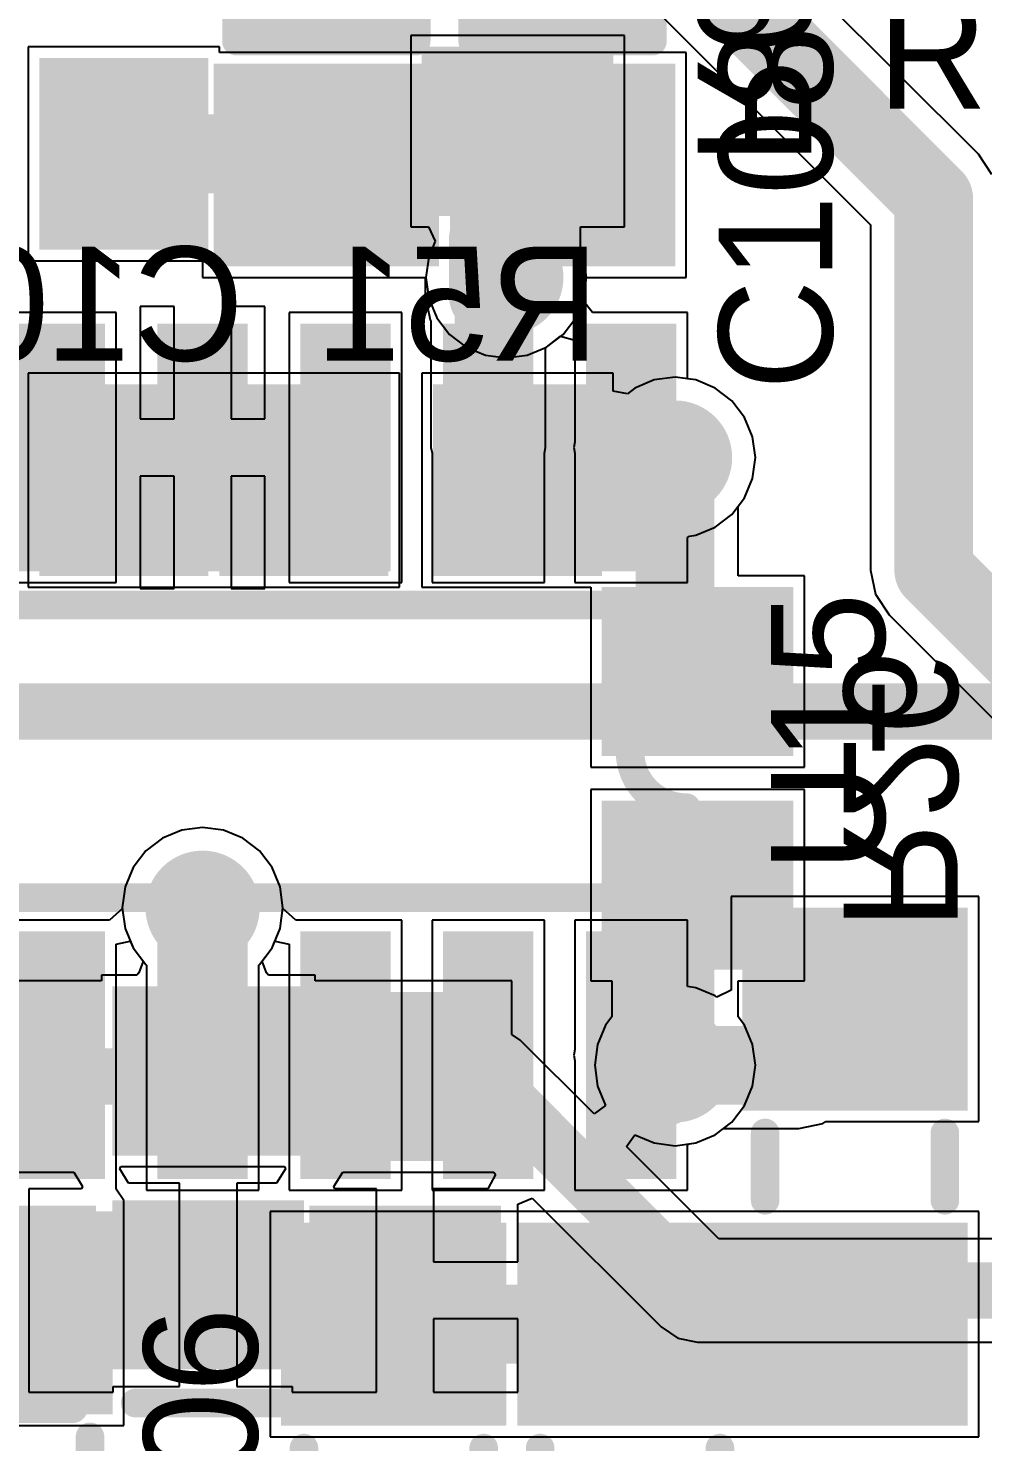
# Model space of a CAD drawing. Header units: millimetres. Extents: x 0 to 7.44, y -3.03 to 0.
# Drawn here: x 0.2539 to 0.588, y -2.4663 to -1.9718 of the extents above; entities that cross this region are included whole.
import ezdxf

# ---------------------------------------------------------------- set-up
doc = ezdxf.new("R2010")
doc.units = ezdxf.units.MM
doc.header["$MEASUREMENT"] = 0
for name, color, linetype in [('BottomLayer', 5, 'Continuous'), ('BottomOverlay', 54, 'Continuous'), ('BottomPaste', 16, 'Continuous'), ('BottomSolder', 6, 'Continuous'), ('MidLayer1', 16, 'Continuous'), ('MidLayer2', 76, 'Continuous'), ('MultiLayer', 9, 'Continuous'), ('TopLayer', 1, 'Continuous'), ('TopOverlay', 2, 'Continuous'), ('TopPaste', 8, 'Continuous'), ('TopSolder', 216, 'Continuous'), ('ViaHoleLayer', 16, 'Continuous')]:
    doc.layers.add(name, color=color, linetype=linetype)

# ---------------------------------------------------------------- blocks, each defined once
blk = doc.blocks.new('OPA2674I_69')
at = {"layer": 'TopLayer'}
for points in [[(-0.14567, 0.13819), (-0.06693, 0.13819), (-0.14567, 0.16181), (-0.06693, 0.16181)], [(0.06693, 0.13819), (0.14567, 0.13819), (0.06693, 0.16181), (0.14567, 0.16181)], [(-0.14567, 0.08819), (-0.06693, 0.08819), (-0.14567, 0.11181), (-0.06693, 0.11181)], [(0.06693, 0.08819), (0.14567, 0.08819), (0.06693, 0.11181), (0.14567, 0.11181)], [(-0.14567, 0.03819), (-0.06693, 0.03819), (-0.14567, 0.06181), (-0.06693, 0.06181)], [(0.06693, 0.03819), (0.14567, 0.03819), (0.06693, 0.06181), (0.14567, 0.06181)], [(-0.14567, -0.01181), (-0.06693, -0.01181), (-0.14567, 0.01181), (-0.06693, 0.01181)], [(0.06693, -0.01181), (0.14567, -0.01181), (0.06693, 0.01181), (0.14567, 0.01181)], [(-0.14567, -0.06181), (-0.06693, -0.06181), (-0.14567, -0.03819), (-0.06693, -0.03819)], [(0.06693, -0.06181), (0.14567, -0.06181), (0.06693, -0.03819), (0.14567, -0.03819)], [(-0.14567, -0.11181), (-0.06693, -0.11181), (-0.14567, -0.08819), (-0.06693, -0.08819)], [(0.06693, -0.11181), (0.14567, -0.11181), (0.06693, -0.08819), (0.14567, -0.08819)], [(-0.14567, -0.16181), (-0.06693, -0.16181), (-0.14567, -0.13819), (-0.06693, -0.13819)], [(0.06693, -0.16181), (0.14567, -0.16181), (0.06693, -0.13819), (0.14567, -0.13819)]]:
    blk.add_solid(points, dxfattribs=at)
at = {"layer": 'TopOverlay', "const_width": 0.01}
for points in [[(-0.01969, 0.1693), (-0.05119, 0.1693)], [(-0.05119, -0.1693), (-0.05119, 0.1693)], [(0.05119, 0.1693), (0.01969, 0.1693)], [(0.05119, -0.1693), (0.05119, 0.1693)], [(0.05119, -0.1693), (-0.05119, -0.1693)]]:
    blk.add_lwpolyline(points, dxfattribs=at)
at = {"layer": 'TopOverlay', "const_width": 0.005}
for points in [[(-0.05369, 0.1693, 1), (-0.04869, 0.1693, 1)], [(-0.05369, 0.1693, 1), (-0.04869, 0.1693, 1)], [(-0.02219, 0.1693, 1), (-0.01719, 0.1693, 1)], [(-0.02219, 0.16928, 1), (-0.01719, 0.16928, 1)], [(0.01719, 0.1693, 1), (0.02219, 0.1693, 1)], [(0.01719, 0.16928, 1), (0.02219, 0.16928, 1)], [(0.04869, 0.1693, 1), (0.05369, 0.1693, 1)], [(0.04869, 0.1693, 1), (0.05369, 0.1693, 1)], [(-0.05369, -0.1693, 1), (-0.04869, -0.1693, 1)], [(-0.05369, -0.1693, 1), (-0.04869, -0.1693, 1)], [(0.04869, -0.1693, 1), (0.05369, -0.1693, 1)], [(0.04869, -0.1693, 1), (0.05369, -0.1693, 1)]]:
    blk.add_lwpolyline(points, format="xyb", close=True, dxfattribs=at)
at = {"layer": 'TopOverlay', "const_width": 0.01}
blk.add_lwpolyline([(0.01969, 0.16928, -1), (-0.01969, 0.16928)], format="xyb", dxfattribs=at)
at = {"layer": 'TopPaste'}
for points in [[(-0.14567, 0.13819), (-0.06693, 0.13819), (-0.14567, 0.16181), (-0.06693, 0.16181)], [(0.06693, 0.13819), (0.14567, 0.13819), (0.06693, 0.16181), (0.14567, 0.16181)], [(-0.14567, 0.08819), (-0.06693, 0.08819), (-0.14567, 0.11181), (-0.06693, 0.11181)], [(0.06693, 0.08819), (0.14567, 0.08819), (0.06693, 0.11181), (0.14567, 0.11181)], [(-0.14567, 0.03819), (-0.06693, 0.03819), (-0.14567, 0.06181), (-0.06693, 0.06181)], [(0.06693, 0.03819), (0.14567, 0.03819), (0.06693, 0.06181), (0.14567, 0.06181)], [(-0.14567, -0.01181), (-0.06693, -0.01181), (-0.14567, 0.01181), (-0.06693, 0.01181)], [(0.06693, -0.01181), (0.14567, -0.01181), (0.06693, 0.01181), (0.14567, 0.01181)], [(-0.14567, -0.06181), (-0.06693, -0.06181), (-0.14567, -0.03819), (-0.06693, -0.03819)], [(0.06693, -0.06181), (0.14567, -0.06181), (0.06693, -0.03819), (0.14567, -0.03819)], [(-0.14567, -0.11181), (-0.06693, -0.11181), (-0.14567, -0.08819), (-0.06693, -0.08819)], [(0.06693, -0.11181), (0.14567, -0.11181), (0.06693, -0.08819), (0.14567, -0.08819)], [(-0.14567, -0.16181), (-0.06693, -0.16181), (-0.14567, -0.13819), (-0.06693, -0.13819)], [(0.06693, -0.16181), (0.14567, -0.16181), (0.06693, -0.13819), (0.14567, -0.13819)]]:
    blk.add_solid(points, dxfattribs=at)
at = {"layer": 'TopSolder'}
for points in [[(-0.14967, 0.13419), (-0.06293, 0.13419), (-0.14967, 0.16581), (-0.06293, 0.16581)], [(0.06293, 0.13419), (0.14967, 0.13419), (0.06293, 0.16581), (0.14967, 0.16581)], [(-0.14967, 0.08419), (-0.06293, 0.08419), (-0.14967, 0.11581), (-0.06293, 0.11581)], [(0.06293, 0.08419), (0.14967, 0.08419), (0.06293, 0.11581), (0.14967, 0.11581)], [(-0.14967, 0.03419), (-0.06293, 0.03419), (-0.14967, 0.06581), (-0.06293, 0.06581)], [(0.06293, 0.03419), (0.14967, 0.03419), (0.06293, 0.06581), (0.14967, 0.06581)], [(-0.14967, -0.01581), (-0.06293, -0.01581), (-0.14967, 0.01581), (-0.06293, 0.01581)], [(0.06293, -0.01581), (0.14967, -0.01581), (0.06293, 0.01581), (0.14967, 0.01581)], [(-0.14967, -0.06581), (-0.06293, -0.06581), (-0.14967, -0.03419), (-0.06293, -0.03419)], [(0.06293, -0.06581), (0.14967, -0.06581), (0.06293, -0.03419), (0.14967, -0.03419)], [(-0.14967, -0.11581), (-0.06293, -0.11581), (-0.14967, -0.08419), (-0.06293, -0.08419)], [(0.06293, -0.11581), (0.14967, -0.11581), (0.06293, -0.08419), (0.14967, -0.08419)], [(-0.14967, -0.16581), (-0.06293, -0.16581), (-0.14967, -0.13419), (-0.06293, -0.13419)], [(0.06293, -0.16581), (0.14967, -0.16581), (0.06293, -0.13419), (0.14967, -0.13419)]]:
    blk.add_solid(points, dxfattribs=at)
blk = doc.blocks.new('RES_0805_B_71')
at = {"layer": 'BottomLayer'}
for points in [[(-0.06299, -0.02953), (-0.01181, -0.02953), (-0.06299, 0.02953), (-0.01181, 0.02953)], [(0.01181, -0.02953), (0.06299, -0.02953), (0.01181, 0.02953), (0.06299, 0.02953)]]:
    blk.add_solid(points, dxfattribs=at)
at = {"layer": 'BottomPaste'}
for points in [[(-0.06299, -0.02953), (-0.01181, -0.02953), (-0.06299, 0.02953), (-0.01181, 0.02953)], [(0.01181, -0.02953), (0.06299, -0.02953), (0.01181, 0.02953), (0.06299, 0.02953)]]:
    blk.add_solid(points, dxfattribs=at)
at = {"layer": 'BottomSolder'}
for points in [[(-0.06699, -0.03353), (-0.00781, -0.03353), (-0.06699, 0.03353), (-0.00781, 0.03353)], [(0.00781, -0.03353), (0.06699, -0.03353), (0.00781, 0.03353), (0.06699, 0.03353)]]:
    blk.add_solid(points, dxfattribs=at)
blk = doc.blocks.new('CAP_0805_B_72')
at = {"layer": 'BottomLayer'}
for points in [[(-0.05511, -0.02953), (-0.00393, -0.02953), (-0.05511, 0.02953), (-0.00393, 0.02953)], [(0.0197, -0.02953), (0.07088, -0.02953), (0.0197, 0.02953), (0.07088, 0.02953)]]:
    blk.add_solid(points, dxfattribs=at)
at = {"layer": 'BottomOverlay', "const_width": 0.01}
blk.add_lwpolyline([(-0.07088, 0.02557), (-0.07088, -0.02557)], dxfattribs=at)
at = {"layer": 'BottomOverlay', "const_width": 0.005}
for points in [[(-0.07338, 0.02557, 1), (-0.06838, 0.02557, 1)], [(-0.07338, -0.02557, 1), (-0.06838, -0.02557, 1)]]:
    blk.add_lwpolyline(points, format="xyb", close=True, dxfattribs=at)
at = {"layer": 'BottomPaste'}
for points in [[(-0.05511, -0.02953), (-0.00393, -0.02953), (-0.05511, 0.02953), (-0.00393, 0.02953)], [(0.0197, -0.02953), (0.07088, -0.02953), (0.0197, 0.02953), (0.07088, 0.02953)]]:
    blk.add_solid(points, dxfattribs=at)
at = {"layer": 'BottomSolder'}
for points in [[(-0.05911, -0.03353), (0.00007, -0.03353), (-0.05911, 0.03353), (0.00007, 0.03353)], [(0.0157, -0.03353), (0.07488, -0.03353), (0.0157, 0.03353), (0.07488, 0.03353)]]:
    blk.add_solid(points, dxfattribs=at)
blk = doc.blocks.new('CAP_1206_140')
at = {"layer": 'TopLayer'}
for points in [[(-0.08661, -0.03543), (-0.02362, -0.03543), (-0.08661, 0.03543), (-0.02362, 0.03543)], [(0.02362, -0.03543), (0.08661, -0.03543), (0.02362, 0.03543), (0.08661, 0.03543)]]:
    blk.add_solid(points, dxfattribs=at)
at = {"layer": 'TopOverlay', "const_width": 0.01}
for points in [[(-0.01178, 0.03146), (0.01178, 0.03146)], [(-0.01178, 0.03146), (-0.01178, -0.03146)], [(-0.00433, 0.03146), (-0.00433, -0.03146)], [(-0.01178, -0.03146), (0.01178, -0.03146)]]:
    blk.add_lwpolyline(points, dxfattribs=at)
at = {"layer": 'TopOverlay', "const_width": 0.005}
for points in [[(-0.01428, 0.03146, 1), (-0.00928, 0.03146, 1)], [(-0.01428, 0.03146, 1), (-0.00928, 0.03146, 1)], [(-0.00683, 0.03146, 1), (-0.00183, 0.03146, 1)], [(0.00928, 0.03146, 1), (0.01428, 0.03146, 1)], [(-0.01428, -0.03146, 1), (-0.00928, -0.03146, 1)], [(-0.01428, -0.03146, 1), (-0.00928, -0.03146, 1)], [(-0.00683, -0.03146, 1), (-0.00183, -0.03146, 1)], [(0.00928, -0.03146, 1), (0.01428, -0.03146, 1)]]:
    blk.add_lwpolyline(points, format="xyb", close=True, dxfattribs=at)
at = {"layer": 'TopPaste'}
for points in [[(-0.08661, -0.03543), (-0.02362, -0.03543), (-0.08661, 0.03543), (-0.02362, 0.03543)], [(0.02362, -0.03543), (0.08661, -0.03543), (0.02362, 0.03543), (0.08661, 0.03543)]]:
    blk.add_solid(points, dxfattribs=at)
at = {"layer": 'TopSolder'}
for points in [[(-0.09061, -0.03943), (-0.01962, -0.03943), (-0.09061, 0.03943), (-0.01962, 0.03943)], [(0.01962, -0.03943), (0.09061, -0.03943), (0.01962, 0.03943), (0.09061, 0.03943)]]:
    blk.add_solid(points, dxfattribs=at)
blk = doc.blocks.new('CAP_1206_143')
at = {"layer": 'TopLayer'}
for points in [[(-0.08661, -0.03543), (-0.02362, -0.03543), (-0.08661, 0.03543), (-0.02362, 0.03543)], [(0.02362, -0.03543), (0.08661, -0.03543), (0.02362, 0.03543), (0.08661, 0.03543)]]:
    blk.add_solid(points, dxfattribs=at)
at = {"layer": 'TopOverlay', "const_width": 0.01}
for points in [[(-0.01178, 0.03146), (0.01178, 0.03146)], [(-0.01178, 0.03146), (-0.01178, -0.03146)], [(-0.00433, 0.03146), (-0.00433, -0.03146)], [(-0.01178, -0.03146), (0.01178, -0.03146)]]:
    blk.add_lwpolyline(points, dxfattribs=at)
at = {"layer": 'TopOverlay', "const_width": 0.005}
for points in [[(-0.01428, 0.03146, 1), (-0.00928, 0.03146, 1)], [(-0.01428, 0.03146, 1), (-0.00928, 0.03146, 1)], [(-0.00683, 0.03146, 1), (-0.00183, 0.03146, 1)], [(0.00928, 0.03146, 1), (0.01428, 0.03146, 1)], [(-0.01428, -0.03146, 1), (-0.00928, -0.03146, 1)], [(-0.01428, -0.03146, 1), (-0.00928, -0.03146, 1)], [(-0.00683, -0.03146, 1), (-0.00183, -0.03146, 1)], [(0.00928, -0.03146, 1), (0.01428, -0.03146, 1)]]:
    blk.add_lwpolyline(points, format="xyb", close=True, dxfattribs=at)
at = {"layer": 'TopPaste'}
for points in [[(-0.08661, -0.03543), (-0.02362, -0.03543), (-0.08661, 0.03543), (-0.02362, 0.03543)], [(0.02362, -0.03543), (0.08661, -0.03543), (0.02362, 0.03543), (0.08661, 0.03543)]]:
    blk.add_solid(points, dxfattribs=at)
at = {"layer": 'TopSolder'}
for points in [[(-0.09061, -0.03943), (-0.01962, -0.03943), (-0.09061, 0.03943), (-0.01962, 0.03943)], [(0.01962, -0.03943), (0.09061, -0.03943), (0.01962, 0.03943), (0.09061, 0.03943)]]:
    blk.add_solid(points, dxfattribs=at)
blk = doc.blocks.new('CAP_1206_144')
at = {"layer": 'TopLayer'}
for points in [[(-0.08661, -0.03543), (-0.02362, -0.03543), (-0.08661, 0.03543), (-0.02362, 0.03543)], [(0.02362, -0.03543), (0.08661, -0.03543), (0.02362, 0.03543), (0.08661, 0.03543)]]:
    blk.add_solid(points, dxfattribs=at)
at = {"layer": 'TopOverlay', "const_width": 0.01}
for points in [[(-0.01178, 0.03146), (0.01178, 0.03146)], [(-0.01178, 0.03146), (-0.01178, -0.03146)], [(-0.00433, 0.03146), (-0.00433, -0.03146)], [(-0.01178, -0.03146), (0.01178, -0.03146)]]:
    blk.add_lwpolyline(points, dxfattribs=at)
at = {"layer": 'TopOverlay', "const_width": 0.005}
for points in [[(-0.01428, 0.03146, 1), (-0.00928, 0.03146, 1)], [(-0.01428, 0.03146, 1), (-0.00928, 0.03146, 1)], [(-0.00683, 0.03146, 1), (-0.00183, 0.03146, 1)], [(0.00928, 0.03146, 1), (0.01428, 0.03146, 1)], [(-0.01428, -0.03146, 1), (-0.00928, -0.03146, 1)], [(-0.01428, -0.03146, 1), (-0.00928, -0.03146, 1)], [(-0.00683, -0.03146, 1), (-0.00183, -0.03146, 1)], [(0.00928, -0.03146, 1), (0.01428, -0.03146, 1)]]:
    blk.add_lwpolyline(points, format="xyb", close=True, dxfattribs=at)
at = {"layer": 'TopPaste'}
for points in [[(-0.08661, -0.03543), (-0.02362, -0.03543), (-0.08661, 0.03543), (-0.02362, 0.03543)], [(0.02362, -0.03543), (0.08661, -0.03543), (0.02362, 0.03543), (0.08661, 0.03543)]]:
    blk.add_solid(points, dxfattribs=at)
at = {"layer": 'TopSolder'}
for points in [[(-0.09061, -0.03943), (-0.01962, -0.03943), (-0.09061, 0.03943), (-0.01962, 0.03943)], [(0.01962, -0.03943), (0.09061, -0.03943), (0.01962, 0.03943), (0.09061, 0.03943)]]:
    blk.add_solid(points, dxfattribs=at)
blk = doc.blocks.new('RES_0805_172')
at = {"layer": 'TopLayer'}
for points in [[(-0.06299, -0.02953), (-0.01181, -0.02953), (-0.06299, 0.02953), (-0.01181, 0.02953)], [(0.01181, -0.02953), (0.06299, -0.02953), (0.01181, 0.02953), (0.06299, 0.02953)]]:
    blk.add_solid(points, dxfattribs=at)
at = {"layer": 'TopPaste'}
for points in [[(-0.06299, -0.02953), (-0.01181, -0.02953), (-0.06299, 0.02953), (-0.01181, 0.02953)], [(0.01181, -0.02953), (0.06299, -0.02953), (0.01181, 0.02953), (0.06299, 0.02953)]]:
    blk.add_solid(points, dxfattribs=at)
at = {"layer": 'TopSolder'}
for points in [[(-0.06699, -0.03353), (-0.00781, -0.03353), (-0.06699, 0.03353), (-0.00781, 0.03353)], [(0.00781, -0.03353), (0.06699, -0.03353), (0.00781, 0.03353), (0.06699, 0.03353)]]:
    blk.add_solid(points, dxfattribs=at)
blk = doc.blocks.new('CAP_0805_B_173')
at = {"layer": 'BottomLayer'}
for points in [[(-0.05511, -0.02953), (-0.00393, -0.02953), (-0.05511, 0.02953), (-0.00393, 0.02953)], [(0.0197, -0.02953), (0.07088, -0.02953), (0.0197, 0.02953), (0.07088, 0.02953)]]:
    blk.add_solid(points, dxfattribs=at)
at = {"layer": 'BottomOverlay', "const_width": 0.01}
blk.add_lwpolyline([(-0.07088, -0.02557), (-0.07088, 0.02557)], dxfattribs=at)
at = {"layer": 'BottomOverlay', "const_width": 0.005}
for points in [[(-0.07338, 0.02557, 1), (-0.06838, 0.02557, 1)], [(-0.07338, -0.02557, 1), (-0.06838, -0.02557, 1)]]:
    blk.add_lwpolyline(points, format="xyb", close=True, dxfattribs=at)
at = {"layer": 'BottomPaste'}
for points in [[(-0.05511, -0.02953), (-0.00393, -0.02953), (-0.05511, 0.02953), (-0.00393, 0.02953)], [(0.0197, -0.02953), (0.07088, -0.02953), (0.0197, 0.02953), (0.07088, 0.02953)]]:
    blk.add_solid(points, dxfattribs=at)
at = {"layer": 'BottomSolder'}
for points in [[(-0.05911, -0.03353), (0.00007, -0.03353), (-0.05911, 0.03353), (0.00007, 0.03353)], [(0.0157, -0.03353), (0.07488, -0.03353), (0.0157, 0.03353), (0.07488, 0.03353)]]:
    blk.add_solid(points, dxfattribs=at)
blk = doc.blocks.new('RES_1206_174')
at = {"layer": 'TopLayer'}
for points in [[(-0.08661, -0.03543), (-0.02362, -0.03543), (-0.08661, 0.03543), (-0.02362, 0.03543)], [(0.02362, -0.03543), (0.08661, -0.03543), (0.02362, 0.03543), (0.08661, 0.03543)]]:
    blk.add_solid(points, dxfattribs=at)
at = {"layer": 'TopOverlay', "const_width": 0.01}
for points in [[(-0.01178, 0.03146), (0.01178, 0.03146)], [(-0.01178, -0.03146), (0.01178, -0.03146)]]:
    blk.add_lwpolyline(points, dxfattribs=at)
at = {"layer": 'TopOverlay', "const_width": 0.005}
for points in [[(-0.01428, 0.03146, 1), (-0.00928, 0.03146, 1)], [(0.00928, 0.03146, 1), (0.01428, 0.03146, 1)], [(-0.01428, -0.03146, 1), (-0.00928, -0.03146, 1)], [(0.00928, -0.03146, 1), (0.01428, -0.03146, 1)]]:
    blk.add_lwpolyline(points, format="xyb", close=True, dxfattribs=at)
at = {"layer": 'TopPaste'}
for points in [[(-0.08661, -0.03543), (-0.02362, -0.03543), (-0.08661, 0.03543), (-0.02362, 0.03543)], [(0.02362, -0.03543), (0.08661, -0.03543), (0.02362, 0.03543), (0.08661, 0.03543)]]:
    blk.add_solid(points, dxfattribs=at)
at = {"layer": 'TopSolder'}
for points in [[(-0.09061, -0.03943), (-0.01962, -0.03943), (-0.09061, 0.03943), (-0.01962, 0.03943)], [(0.01962, -0.03943), (0.09061, -0.03943), (0.01962, 0.03943), (0.09061, 0.03943)]]:
    blk.add_solid(points, dxfattribs=at)
blk = doc.blocks.new('CAP_0805_B_184')
at = {"layer": 'BottomLayer'}
for points in [[(-0.05511, -0.02953), (-0.00393, -0.02953), (-0.05511, 0.02953), (-0.00393, 0.02953)], [(0.0197, -0.02953), (0.07088, -0.02953), (0.0197, 0.02953), (0.07088, 0.02953)]]:
    blk.add_solid(points, dxfattribs=at)
at = {"layer": 'BottomOverlay', "const_width": 0.01}
blk.add_lwpolyline([(-0.07088, 0.02557), (-0.07088, -0.02557)], dxfattribs=at)
at = {"layer": 'BottomOverlay', "const_width": 0.005}
for points in [[(-0.07338, 0.02557, 1), (-0.06838, 0.02557, 1)], [(-0.07338, -0.02557, 1), (-0.06838, -0.02557, 1)]]:
    blk.add_lwpolyline(points, format="xyb", close=True, dxfattribs=at)
at = {"layer": 'BottomPaste'}
for points in [[(-0.05511, -0.02953), (-0.00393, -0.02953), (-0.05511, 0.02953), (-0.00393, 0.02953)], [(0.0197, -0.02953), (0.07088, -0.02953), (0.0197, 0.02953), (0.07088, 0.02953)]]:
    blk.add_solid(points, dxfattribs=at)
at = {"layer": 'BottomSolder'}
for points in [[(-0.05911, -0.03353), (0.00007, -0.03353), (-0.05911, 0.03353), (0.00007, 0.03353)], [(0.0157, -0.03353), (0.07488, -0.03353), (0.0157, 0.03353), (0.07488, 0.03353)]]:
    blk.add_solid(points, dxfattribs=at)
blk = doc.blocks.new('CAP_0805_B_185')
at = {"layer": 'BottomLayer'}
for points in [[(-0.05511, -0.02953), (-0.00393, -0.02953), (-0.05511, 0.02953), (-0.00393, 0.02953)], [(0.0197, -0.02953), (0.07088, -0.02953), (0.0197, 0.02953), (0.07088, 0.02953)]]:
    blk.add_solid(points, dxfattribs=at)
at = {"layer": 'BottomOverlay', "const_width": 0.01}
blk.add_lwpolyline([(-0.07088, 0.02557), (-0.07088, -0.02557)], dxfattribs=at)
at = {"layer": 'BottomOverlay', "const_width": 0.005}
for points in [[(-0.07338, 0.02557, 1), (-0.06838, 0.02557, 1)], [(-0.07338, -0.02557, 1), (-0.06838, -0.02557, 1)]]:
    blk.add_lwpolyline(points, format="xyb", close=True, dxfattribs=at)
at = {"layer": 'BottomPaste'}
for points in [[(-0.05511, -0.02953), (-0.00393, -0.02953), (-0.05511, 0.02953), (-0.00393, 0.02953)], [(0.0197, -0.02953), (0.07088, -0.02953), (0.0197, 0.02953), (0.07088, 0.02953)]]:
    blk.add_solid(points, dxfattribs=at)
at = {"layer": 'BottomSolder'}
for points in [[(-0.05911, -0.03353), (0.00007, -0.03353), (-0.05911, 0.03353), (0.00007, 0.03353)], [(0.0157, -0.03353), (0.07488, -0.03353), (0.0157, 0.03353), (0.07488, 0.03353)]]:
    blk.add_solid(points, dxfattribs=at)
blk = doc.blocks.new('RES_0805_B_227')
at = {"layer": 'BottomLayer'}
for points in [[(-0.06299, -0.02953), (-0.01181, -0.02953), (-0.06299, 0.02953), (-0.01181, 0.02953)], [(0.01181, -0.02953), (0.06299, -0.02953), (0.01181, 0.02953), (0.06299, 0.02953)]]:
    blk.add_solid(points, dxfattribs=at)
at = {"layer": 'BottomPaste'}
for points in [[(-0.06299, -0.02953), (-0.01181, -0.02953), (-0.06299, 0.02953), (-0.01181, 0.02953)], [(0.01181, -0.02953), (0.06299, -0.02953), (0.01181, 0.02953), (0.06299, 0.02953)]]:
    blk.add_solid(points, dxfattribs=at)
at = {"layer": 'BottomSolder'}
for points in [[(-0.06699, -0.03353), (-0.00781, -0.03353), (-0.06699, 0.03353), (-0.00781, 0.03353)], [(0.00781, -0.03353), (0.06699, -0.03353), (0.00781, 0.03353), (0.06699, 0.03353)]]:
    blk.add_solid(points, dxfattribs=at)
blk = doc.blocks.new('CAP_1206_228')
at = {"layer": 'TopLayer'}
for points in [[(-0.08661, -0.03543), (-0.02362, -0.03543), (-0.08661, 0.03543), (-0.02362, 0.03543)], [(0.02362, -0.03543), (0.08661, -0.03543), (0.02362, 0.03543), (0.08661, 0.03543)]]:
    blk.add_solid(points, dxfattribs=at)
at = {"layer": 'TopOverlay', "const_width": 0.01}
for points in [[(-0.01178, 0.03146), (0.01178, 0.03146)], [(-0.01178, 0.03146), (-0.01178, -0.03146)], [(-0.00433, 0.03146), (-0.00433, -0.03146)], [(-0.01178, -0.03146), (0.01178, -0.03146)]]:
    blk.add_lwpolyline(points, dxfattribs=at)
at = {"layer": 'TopOverlay', "const_width": 0.005}
for points in [[(-0.01428, 0.03146, 1), (-0.00928, 0.03146, 1)], [(-0.01428, 0.03146, 1), (-0.00928, 0.03146, 1)], [(-0.00683, 0.03146, 1), (-0.00183, 0.03146, 1)], [(0.00928, 0.03146, 1), (0.01428, 0.03146, 1)], [(-0.01428, -0.03146, 1), (-0.00928, -0.03146, 1)], [(-0.01428, -0.03146, 1), (-0.00928, -0.03146, 1)], [(-0.00683, -0.03146, 1), (-0.00183, -0.03146, 1)], [(0.00928, -0.03146, 1), (0.01428, -0.03146, 1)]]:
    blk.add_lwpolyline(points, format="xyb", close=True, dxfattribs=at)
at = {"layer": 'TopPaste'}
for points in [[(-0.08661, -0.03543), (-0.02362, -0.03543), (-0.08661, 0.03543), (-0.02362, 0.03543)], [(0.02362, -0.03543), (0.08661, -0.03543), (0.02362, 0.03543), (0.08661, 0.03543)]]:
    blk.add_solid(points, dxfattribs=at)
at = {"layer": 'TopSolder'}
for points in [[(-0.09061, -0.03943), (-0.01962, -0.03943), (-0.09061, 0.03943), (-0.01962, 0.03943)], [(0.01962, -0.03943), (0.09061, -0.03943), (0.01962, 0.03943), (0.09061, 0.03943)]]:
    blk.add_solid(points, dxfattribs=at)
blk = doc.blocks.new('CAP_1206_229')
at = {"layer": 'TopLayer'}
for points in [[(-0.08661, -0.03543), (-0.02362, -0.03543), (-0.08661, 0.03543), (-0.02362, 0.03543)], [(0.02362, -0.03543), (0.08661, -0.03543), (0.02362, 0.03543), (0.08661, 0.03543)]]:
    blk.add_solid(points, dxfattribs=at)
at = {"layer": 'TopOverlay', "const_width": 0.01}
for points in [[(-0.01178, 0.03146), (0.01178, 0.03146)], [(-0.01178, 0.03146), (-0.01178, -0.03146)], [(-0.00433, 0.03146), (-0.00433, -0.03146)], [(-0.01178, -0.03146), (0.01178, -0.03146)]]:
    blk.add_lwpolyline(points, dxfattribs=at)
at = {"layer": 'TopOverlay', "const_width": 0.005}
for points in [[(-0.01428, 0.03146, 1), (-0.00928, 0.03146, 1)], [(-0.01428, 0.03146, 1), (-0.00928, 0.03146, 1)], [(-0.00683, 0.03146, 1), (-0.00183, 0.03146, 1)], [(0.00928, 0.03146, 1), (0.01428, 0.03146, 1)], [(-0.01428, -0.03146, 1), (-0.00928, -0.03146, 1)], [(-0.01428, -0.03146, 1), (-0.00928, -0.03146, 1)], [(-0.00683, -0.03146, 1), (-0.00183, -0.03146, 1)], [(0.00928, -0.03146, 1), (0.01428, -0.03146, 1)]]:
    blk.add_lwpolyline(points, format="xyb", close=True, dxfattribs=at)
at = {"layer": 'TopPaste'}
for points in [[(-0.08661, -0.03543), (-0.02362, -0.03543), (-0.08661, 0.03543), (-0.02362, 0.03543)], [(0.02362, -0.03543), (0.08661, -0.03543), (0.02362, 0.03543), (0.08661, 0.03543)]]:
    blk.add_solid(points, dxfattribs=at)
at = {"layer": 'TopSolder'}
for points in [[(-0.09061, -0.03943), (-0.01962, -0.03943), (-0.09061, 0.03943), (-0.01962, 0.03943)], [(0.01962, -0.03943), (0.09061, -0.03943), (0.01962, 0.03943), (0.09061, 0.03943)]]:
    blk.add_solid(points, dxfattribs=at)
blk = doc.blocks.new('RES_0805_B_246')
at = {"layer": 'BottomLayer'}
for points in [[(-0.06299, -0.02953), (-0.01181, -0.02953), (-0.06299, 0.02953), (-0.01181, 0.02953)], [(0.01181, -0.02953), (0.06299, -0.02953), (0.01181, 0.02953), (0.06299, 0.02953)]]:
    blk.add_solid(points, dxfattribs=at)
at = {"layer": 'BottomPaste'}
for points in [[(-0.06299, -0.02953), (-0.01181, -0.02953), (-0.06299, 0.02953), (-0.01181, 0.02953)], [(0.01181, -0.02953), (0.06299, -0.02953), (0.01181, 0.02953), (0.06299, 0.02953)]]:
    blk.add_solid(points, dxfattribs=at)
at = {"layer": 'BottomSolder'}
for points in [[(-0.06699, -0.03353), (-0.00781, -0.03353), (-0.06699, 0.03353), (-0.00781, 0.03353)], [(0.00781, -0.03353), (0.06699, -0.03353), (0.00781, 0.03353), (0.06699, 0.03353)]]:
    blk.add_solid(points, dxfattribs=at)

msp = doc.modelspace()

# ---------------------------------------------------------------- linework, layer by layer
at = {"layer": 'BottomLayer'}
for p, q in [((0.58648, -2.01588), (0.48805, -1.91746)), ((0.4676, -1.95945), (0.54879, -2.04064)), ((0.4626, -1.97441), (0.3878, -1.97441)), ((0.3878, -1.97441), (0.3878, -2.04134)), ((0.4626, -2.04134), (0.4626, -1.97441)), ((0.59126, -2.02305), (0.58648, -2.01588)), ((0.3878, -2.04134), (0.39404, -2.04134)), ((0.39404, -2.04134), (0.39636, -2.04634)), ((0.44727, -2.04902), (0.44727, -2.04134)), ((0.44727, -2.04134), (0.4626, -2.04134)), ((0.54879, -2.04064), (0.54879, -2.16142)), ((0.39636, -2.04634), (0.3941, -2.05178)), ((0.3941, -2.05178), (0.39315, -2.05906)), ((0.44842, -2.05178), (0.44727, -2.04902)), ((0.44937, -2.05906), (0.44842, -2.05178)), ((0.39315, -2.05906), (0.3941, -2.06633)), ((0.44842, -2.06633), (0.44937, -2.05906)), ((0.3941, -2.06633), (0.39691, -2.07311)), ((0.44561, -2.07311), (0.44842, -2.06633)), ((0.39691, -2.07311), (0.40138, -2.07894)), ((0.44114, -2.07894), (0.44561, -2.07311)), ((0.40138, -2.07894), (0.4072, -2.0834)), ((0.43532, -2.0834), (0.44114, -2.07894)), ((0.4072, -2.0834), (0.41398, -2.08621)), ((0.41398, -2.08621), (0.42126, -2.08717)), ((0.42126, -2.08717), (0.42854, -2.08621)), ((0.42854, -2.08621), (0.43532, -2.0834)), ((0.38386, -2.09252), (0.25394, -2.09252)), ((0.25394, -2.09252), (0.25394, -2.16732)), ((0.38386, -2.16732), (0.38386, -2.09252)), ((0.45866, -2.09252), (0.39173, -2.09252)), ((0.39173, -2.09252), (0.39173, -2.16732)), ((0.45866, -2.09876), (0.45866, -2.09252)), ((0.47304, -2.09489), (0.46626, -2.0977)), ((0.48031, -2.09393), (0.47304, -2.09489)), ((0.48759, -2.09489), (0.48031, -2.09393)), ((0.49437, -2.0977), (0.48759, -2.09489)), ((0.46366, -2.09969), (0.45866, -2.09876)), ((0.46626, -2.0977), (0.46366, -2.09969)), ((0.50019, -2.10217), (0.49437, -2.0977)), ((0.50466, -2.10799), (0.50019, -2.10217)), ((0.50747, -2.11477), (0.50466, -2.10799)), ((0.50843, -2.12205), (0.50747, -2.11477)), ((0.50747, -2.12932), (0.50843, -2.12205)), ((0.50466, -2.1361), (0.50747, -2.12932)), ((0.50239, -2.13906), (0.50466, -2.1361)), ((0.50239, -2.16339), (0.50239, -2.13906)), ((0.52559, -2.16339), (0.50239, -2.16339)), ((0.52559, -2.23031), (0.52559, -2.16339)), ((0.54879, -2.16142), (0.55047, -2.16987)), ((0.25394, -2.16732), (0.38386, -2.16732)), ((0.39173, -2.16732), (0.45079, -2.16732)), ((0.45079, -2.16732), (0.45079, -2.23031)), ((0.55047, -2.16987), (0.55525, -2.17703)), ((0.55525, -2.17703), (0.6773, -2.29908)), ((0.45079, -2.23031), (0.52559, -2.23031)), ((0.52559, -2.23819), (0.45079, -2.23819)), ((0.45079, -2.23819), (0.45079, -2.30512)), ((0.52559, -2.30512), (0.52559, -2.23819)), ((0.30768, -2.25237), (0.3009, -2.25518)), ((0.31496, -2.25141), (0.30768, -2.25237)), ((0.32224, -2.25237), (0.31496, -2.25141)), ((0.32902, -2.25518), (0.32224, -2.25237)), ((0.29508, -2.25965), (0.29061, -2.26547)), ((0.3009, -2.25518), (0.29508, -2.25965)), ((0.33484, -2.25965), (0.32902, -2.25518)), ((0.33931, -2.26547), (0.33484, -2.25965)), ((0.29061, -2.26547), (0.2878, -2.27225)), ((0.34212, -2.27225), (0.33931, -2.26547)), ((0.2878, -2.27225), (0.28685, -2.27953)), ((0.34308, -2.27953), (0.34212, -2.27225)), ((0.28685, -2.27953), (0.2878, -2.2868)), ((0.34212, -2.2868), (0.34308, -2.27953)), ((0.2878, -2.2868), (0.29061, -2.29358)), ((0.33931, -2.29358), (0.34212, -2.2868)), ((0.29061, -2.29358), (0.29412, -2.29815)), ((0.33581, -2.29815), (0.33931, -2.29358)), ((0.29412, -2.29815), (0.29263, -2.3023)), ((0.33729, -2.3023), (0.33581, -2.29815)), ((0.29191, -2.30315), (0.27953, -2.30315)), ((0.27953, -2.30315), (0.27953, -2.30512)), ((0.29263, -2.3023), (0.29191, -2.30315)), ((0.33801, -2.30315), (0.33729, -2.3023)), ((0.35433, -2.30315), (0.33801, -2.30315)), ((0.35433, -2.30512), (0.35433, -2.30315)), ((0.27953, -2.30512), (0.20669, -2.30512)), ((0.42323, -2.30512), (0.35433, -2.30512)), ((0.42323, -2.32385), (0.42323, -2.30512)), ((0.45079, -2.30512), (0.45824, -2.30512)), ((0.45824, -2.30512), (0.45824, -2.31763)), ((0.50239, -2.31763), (0.50239, -2.30512)), ((0.50239, -2.30512), (0.52559, -2.30512)), ((0.45824, -2.31763), (0.45597, -2.32059)), ((0.50466, -2.32059), (0.50239, -2.31763)), ((0.42616, -2.32581), (0.42323, -2.32385)), ((0.45597, -2.32059), (0.45316, -2.32737)), ((0.50747, -2.32737), (0.50466, -2.32059)), ((0.45197, -2.35162), (0.42616, -2.32581)), ((0.45316, -2.32737), (0.4522, -2.33465)), ((0.50843, -2.33465), (0.50747, -2.32737)), ((0.4522, -2.33465), (0.45316, -2.34192)), ((0.50747, -2.34192), (0.50843, -2.33465)), ((0.45316, -2.34192), (0.45597, -2.3487)), ((0.50466, -2.3487), (0.50747, -2.34192)), ((0.45597, -2.3487), (0.45197, -2.35162)), ((0.50019, -2.35453), (0.50466, -2.3487)), ((0.49437, -2.35899), (0.50019, -2.35453)), ((0.46334, -2.363), (0.46626, -2.35899)), ((0.49567, -2.39532), (0.46334, -2.363)), ((0.46626, -2.35899), (0.47304, -2.3618)), ((0.47304, -2.3618), (0.48031, -2.36276)), ((0.48031, -2.36276), (0.48759, -2.3618)), ((0.48759, -2.3618), (0.49437, -2.35899)), ((0.20669, -2.37205), (0.26984, -2.37205)), ((0.26984, -2.37205), (0.27296, -2.37705)), ((0.28594, -2.37083), (0.2863, -2.37008)), ((0.28906, -2.37583), (0.28594, -2.37083)), ((0.2863, -2.37008), (0.34362, -2.37008)), ((0.34399, -2.37083), (0.34086, -2.37583)), ((0.34362, -2.37008), (0.34399, -2.37083)), ((0.3609, -2.37705), (0.36402, -2.37205)), ((0.36402, -2.37205), (0.41695, -2.37205)), ((0.41745, -2.3728), (0.41478, -2.3778)), ((0.41695, -2.37205), (0.41745, -2.3728)), ((0.2726, -2.3778), (0.25409, -2.3778)), ((0.25409, -2.3778), (0.25409, -2.41339)), ((0.27296, -2.37705), (0.2726, -2.3778)), ((0.30693, -2.37583), (0.28906, -2.37583)), ((0.30693, -2.41142), (0.30693, -2.37583)), ((0.34086, -2.37583), (0.32693, -2.37583)), ((0.32693, -2.37583), (0.32693, -2.41142)), ((0.36126, -2.3778), (0.3609, -2.37705)), ((0.37583, -2.3778), (0.36126, -2.3778)), ((0.37583, -2.41339), (0.37583, -2.3778)), ((0.41478, -2.3778), (0.39583, -2.3778)), ((0.39583, -2.3778), (0.39583, -2.40339)), ((0.42535, -2.38317), (0.43035, -2.3811)), ((0.42535, -2.40339), (0.42535, -2.38317)), ((0.43035, -2.3811), (0.47542, -2.42616)), ((0.9374, -2.39532), (0.49567, -2.39532)), ((0.39583, -2.40339), (0.42535, -2.40339)), ((0.30693, -2.44701), (0.30693, -2.41142)), ((0.32693, -2.41142), (0.32693, -2.44701)), ((0.25409, -2.41339), (0.25409, -2.44898)), ((0.37583, -2.44898), (0.37583, -2.41339)), ((0.42535, -2.42339), (0.39583, -2.42339)), ((0.39583, -2.42339), (0.39583, -2.44898)), ((0.42535, -2.44898), (0.42535, -2.42339)), ((0.47542, -2.42616), (0.48128, -2.43007)), ((0.48128, -2.43007), (0.48819, -2.43145)), ((0.48819, -2.43145), (0.94488, -2.43145)), ((0.28362, -2.44898), (0.28362, -2.44701)), ((0.28362, -2.44701), (0.30693, -2.44701)), ((0.32693, -2.44701), (0.3463, -2.44701)), ((0.3463, -2.44701), (0.3463, -2.44898)), ((0.25409, -2.44898), (0.28362, -2.44898)), ((0.3463, -2.44898), (0.37583, -2.44898)), ((0.39583, -2.44898), (0.42535, -2.44898))]:
    msp.add_line(p, q, dxfattribs=at)
for points, const_width in [([(0.47244, -1.93307), (0.57087, -2.0315)], 0.02756), ([(0.4252, -2.05512), (0.4252, -2.00787)], 0.02756), ([(0.57087, -2.16142), (0.57087, -2.0315)], 0.02756), ([(0.42126, -2.05906), (0.4252, -2.05512)], 0.02756), ([(0.4252, -2.12992), (0.43307, -2.12205)], 0.02756), ([(0.43307, -2.12205), (0.48031, -2.12205)], 0.02756), ([(0.48031, -2.18898), (0.48031, -2.12205)], 0.02756), ([(0.2874, -2.12992), (0.35039, -2.12992)], 0.02756), ([(0.57087, -2.16142), (0.69291, -2.28346)], 0.02756), ([(0.48031, -2.18898), (0.48819, -2.19685)], 0.02756), ([(0.48031, -2.27953), (0.48819, -2.27165)], 0.02756), ([(0.31496, -2.33465), (0.31496, -2.27953)], 0.01969), ([(0.48031, -2.33465), (0.48031, -2.27953)], 0.02756), ([(0.24409, -2.33858), (0.31496, -2.33858)], 0.01969), ([(0.31496, -2.33465), (0.31693, -2.33661)], 0.01969), ([(0.31496, -2.33858), (0.31693, -2.33661)], 0.01969), ([(0.31693, -2.33661), (0.38386, -2.33661)], 0.01969), ([(0.38386, -2.33661), (0.38583, -2.33858)], 0.01969), ([(0.38583, -2.33858), (0.41339, -2.33858)], 0.01969), ([(0.41339, -2.33858), (0.48819, -2.41339)], 0.01969), ([(0.48819, -2.41339), (0.94488, -2.41339)], 0.01969)]:
    msp.add_lwpolyline(points, dxfattribs=dict(at, const_width=const_width))
for points, const_width in [([(0.41831, -2.00787, 1), (0.43209, -2.00787, 1)], 0.01378), ([(0.56398, -2.0315, 1), (0.57776, -2.0315, 1)], 0.01378), ([(0.56398, -2.0315, 1), (0.57776, -2.0315, 1)], 0.01378), ([(0.41126, -2.05906, 1), (0.43126, -2.05906, 1)], 0.02), ([(0.41831, -2.05512, 1), (0.43209, -2.05512, 1)], 0.01378), ([(0.41831, -2.05512, 1), (0.43209, -2.05512, 1)], 0.01378), ([(0.41437, -2.05906, 1), (0.42815, -2.05906, 1)], 0.01378), ([(0.47031, -2.12205, 1), (0.49032, -2.12205, 1)], 0.02), ([(0.42618, -2.12205, 1), (0.43996, -2.12205, 1)], 0.01378), ([(0.42618, -2.12205, 1), (0.43996, -2.12205, 1)], 0.01378), ([(0.47343, -2.12205, 1), (0.4872, -2.12205, 1)], 0.01378), ([(0.47343, -2.12205, 1), (0.4872, -2.12205, 1)], 0.01378), ([(0.28051, -2.12992, 1), (0.29429, -2.12992, 1)], 0.01378), ([(0.3435, -2.12992, 1), (0.35728, -2.12992, 1)], 0.01378), ([(0.41831, -2.12992, 1), (0.43209, -2.12992, 1)], 0.01378), ([(0.56398, -2.16142, 1), (0.57776, -2.16142, 1)], 0.01378), ([(0.56398, -2.16142, 1), (0.57776, -2.16142, 1)], 0.01378), ([(0.47343, -2.18898, 1), (0.4872, -2.18898, 1)], 0.01378), ([(0.47343, -2.18898, 1), (0.4872, -2.18898, 1)], 0.01378), ([(0.4813, -2.19685, 1), (0.49508, -2.19685, 1)], 0.01378), ([(0.30496, -2.27953, 1), (0.32496, -2.27953, 1)], 0.02), ([(0.4813, -2.27165, 1), (0.49508, -2.27165, 1)], 0.01378), ([(0.31004, -2.27953, 1), (0.31988, -2.27953, 1)], 0.00984), ([(0.47343, -2.27953, 1), (0.4872, -2.27953, 1)], 0.01378), ([(0.47343, -2.27953, 1), (0.4872, -2.27953, 1)], 0.01378), ([(0.47031, -2.33465, 1), (0.49032, -2.33465, 1)], 0.02), ([(0.47343, -2.33465, 1), (0.4872, -2.33465, 1)], 0.01378), ([(0.31004, -2.33465, 1), (0.31988, -2.33465, 1)], 0.00984), ([(0.31004, -2.33465, 1), (0.31988, -2.33465, 1)], 0.00984), ([(0.31004, -2.33858, 1), (0.31988, -2.33858, 1)], 0.00984), ([(0.31004, -2.33858, 1), (0.31988, -2.33858, 1)], 0.00984), ([(0.31201, -2.33661, 1), (0.32185, -2.33661, 1)], 0.00984), ([(0.31201, -2.33661, 1), (0.32185, -2.33661, 1)], 0.00984), ([(0.31201, -2.33661, 1), (0.32185, -2.33661, 1)], 0.00984), ([(0.37894, -2.33661, 1), (0.38878, -2.33661, 1)], 0.00984), ([(0.37894, -2.33661, 1), (0.38878, -2.33661, 1)], 0.00984), ([(0.38091, -2.33858, 1), (0.39075, -2.33858, 1)], 0.00984), ([(0.38091, -2.33858, 1), (0.39075, -2.33858, 1)], 0.00984), ([(0.40846, -2.33858, 1), (0.41831, -2.33858, 1)], 0.00984), ([(0.40846, -2.33858, 1), (0.41831, -2.33858, 1)], 0.00984), ([(0.48327, -2.41339, 1), (0.49311, -2.41339, 1)], 0.00984), ([(0.48327, -2.41339, 1), (0.49311, -2.41339, 1)], 0.00984)]:
    msp.add_lwpolyline(points, format="xyb", close=True, dxfattribs=dict(at, const_width=const_width))
at = {"layer": 'MidLayer1', "const_width": 0.02}
for points in [[(0.41126, -2.05906, 1), (0.43126, -2.05906, 1)], [(0.47031, -2.12205, 1), (0.49032, -2.12205, 1)], [(0.30496, -2.27953, 1), (0.32496, -2.27953, 1)], [(0.47031, -2.33465, 1), (0.49032, -2.33465, 1)]]:
    msp.add_lwpolyline(points, format="xyb", close=True, dxfattribs=at)
at = {"layer": 'MidLayer1', "const_width": 0.01969}
msp.add_lwpolyline([(0.15571, -2.21083), (1.29902, -2.21083)], dxfattribs=at)
at = {"layer": 'MidLayer2', "const_width": 0.02}
for points in [[(0.41126, -2.05906, 1), (0.43126, -2.05906, 1)], [(0.47031, -2.12205, 1), (0.49032, -2.12205, 1)], [(0.30496, -2.27953, 1), (0.32496, -2.27953, 1)], [(0.47031, -2.33465, 1), (0.49032, -2.33465, 1)]]:
    msp.add_lwpolyline(points, format="xyb", close=True, dxfattribs=at)
at = {"layer": 'MultiLayer', "const_width": 0.02}
for points in [[(0.41126, -2.05906, 1), (0.43126, -2.05906, 1)], [(0.47031, -2.12205, 1), (0.49032, -2.12205, 1)], [(0.30496, -2.27953, 1), (0.32496, -2.27953, 1)], [(0.47031, -2.33465, 1), (0.49032, -2.33465, 1)]]:
    msp.add_lwpolyline(points, format="xyb", close=True, dxfattribs=at)
at = {"layer": 'TopLayer'}
for p, q in [((0.32087, -1.97835), (0.25394, -1.97835)), ((0.25394, -1.97835), (0.25394, -2.05315)), ((0.32087, -1.98032), (0.32087, -1.97835)), ((0.48425, -1.98032), (0.32087, -1.98032)), ((0.48425, -2.05906), (0.48425, -1.98032)), ((0.25394, -2.05315), (0.31496, -2.05315)), ((0.31496, -2.05315), (0.31496, -2.05906)), ((0.31496, -2.05906), (0.39288, -2.05906)), ((0.39288, -2.05906), (0.39288, -2.06535)), ((0.44843, -2.06626), (0.44937, -2.05906)), ((0.44937, -2.05906), (0.44937, -2.05906)), ((0.44937, -2.05906), (0.48425, -2.05906)), ((0.39288, -2.06535), (0.39456, -2.0738)), ((0.44831, -2.06732), (0.44843, -2.06626)), ((0.28465, -2.07126), (0.24706, -2.07126)), ((0.28465, -2.16575), (0.28465, -2.07126)), ((0.30496, -2.06913), (0.29315, -2.06913)), ((0.29315, -2.06913), (0.29315, -2.1085)), ((0.30496, -2.1085), (0.30496, -2.06913)), ((0.33677, -2.06913), (0.32496, -2.06913)), ((0.32496, -2.06913), (0.32496, -2.1085)), ((0.33677, -2.1085), (0.33677, -2.06913)), ((0.38465, -2.07126), (0.34528, -2.07126)), ((0.34528, -2.07126), (0.34528, -2.16575)), ((0.38465, -2.16575), (0.38465, -2.07126)), ((0.45145, -2.07126), (0.44831, -2.06732)), ((0.48465, -2.07126), (0.45145, -2.07126)), ((0.48465, -2.0945), (0.48465, -2.07126)), ((0.39456, -2.0738), (0.39489, -2.07429)), ((0.39489, -2.07429), (0.39489, -2.1185)), ((0.43532, -2.0834), (0.44028, -2.0796)), ((0.44028, -2.0796), (0.44528, -2.08101)), ((0.44528, -2.08101), (0.44528, -2.11657)), ((0.43503, -2.08352), (0.43532, -2.0834)), ((0.43503, -2.1185), (0.43503, -2.08352)), ((0.48759, -2.09489), (0.48465, -2.0945)), ((0.49437, -2.0977), (0.48759, -2.09489)), ((0.50019, -2.10217), (0.49437, -2.0977)), ((0.50466, -2.10799), (0.50019, -2.10217)), ((0.29315, -2.1085), (0.30496, -2.1085)), ((0.32496, -2.1085), (0.33677, -2.1085)), ((0.50747, -2.11477), (0.50466, -2.10799)), ((0.50843, -2.12205), (0.50747, -2.11477)), ((0.39489, -2.1185), (0.39528, -2.12044)), ((0.39528, -2.12044), (0.39528, -2.16575)), ((0.43465, -2.12044), (0.43503, -2.1185)), ((0.43465, -2.16575), (0.43465, -2.12044)), ((0.44528, -2.11657), (0.44489, -2.1185)), ((0.44489, -2.1185), (0.44528, -2.12044)), ((0.44528, -2.12044), (0.44528, -2.16575)), ((0.50747, -2.12932), (0.50843, -2.12205)), ((0.30496, -2.1285), (0.29315, -2.1285)), ((0.29315, -2.1285), (0.29315, -2.16787)), ((0.30496, -2.16787), (0.30496, -2.1285)), ((0.33677, -2.1285), (0.32496, -2.1285)), ((0.32496, -2.1285), (0.32496, -2.16787)), ((0.33677, -2.16787), (0.33677, -2.1285)), ((0.50466, -2.1361), (0.50747, -2.12932)), ((0.50019, -2.14193), (0.50466, -2.1361)), ((0.49437, -2.1464), (0.50019, -2.14193)), ((0.48465, -2.14998), (0.48537, -2.1495)), ((0.48465, -2.16575), (0.48465, -2.14998)), ((0.48537, -2.1495), (0.48759, -2.1492)), ((0.48759, -2.1492), (0.49437, -2.1464)), ((0.24528, -2.16575), (0.28465, -2.16575)), ((0.34528, -2.16575), (0.38465, -2.16575)), ((0.39528, -2.16575), (0.43465, -2.16575)), ((0.44528, -2.16575), (0.48465, -2.16575)), ((0.29315, -2.16787), (0.30496, -2.16787)), ((0.32496, -2.16787), (0.33677, -2.16787)), ((0.30768, -2.25237), (0.3009, -2.25518)), ((0.31496, -2.25141), (0.30768, -2.25237)), ((0.32224, -2.25237), (0.31496, -2.25141)), ((0.32902, -2.25518), (0.32224, -2.25237)), ((0.29508, -2.25965), (0.29061, -2.26547)), ((0.3009, -2.25518), (0.29508, -2.25965)), ((0.33484, -2.25965), (0.32902, -2.25518)), ((0.33931, -2.26547), (0.33484, -2.25965)), ((0.29061, -2.26547), (0.2878, -2.27225)), ((0.34212, -2.27225), (0.33931, -2.26547)), ((0.2878, -2.27225), (0.28685, -2.27953)), ((0.34308, -2.27953), (0.34212, -2.27225)), ((0.28685, -2.27953), (0.28688, -2.27978)), ((0.34304, -2.27978), (0.34308, -2.27953)), ((0.58661, -2.27559), (0.5, -2.27559)), ((0.5, -2.27559), (0.5, -2.30831)), ((0.58661, -2.35433), (0.58661, -2.27559)), ((0.28237, -2.28386), (0.24528, -2.28386)), ((0.28688, -2.27978), (0.28237, -2.28386)), ((0.34755, -2.28386), (0.34304, -2.27978)), ((0.38465, -2.28386), (0.34755, -2.28386)), ((0.38465, -2.37835), (0.38465, -2.28386)), ((0.43465, -2.28386), (0.39528, -2.28386)), ((0.39528, -2.28386), (0.39528, -2.37835)), ((0.43465, -2.37835), (0.43465, -2.28386)), ((0.48465, -2.28386), (0.44528, -2.28386)), ((0.44528, -2.28386), (0.44528, -2.32916)), ((0.48465, -2.3071), (0.48465, -2.28386)), ((0.28465, -2.29224), (0.28965, -2.29125)), ((0.28465, -2.37689), (0.28465, -2.29224)), ((0.28965, -2.29125), (0.29061, -2.29358)), ((0.29061, -2.29358), (0.29508, -2.29941)), ((0.33484, -2.29941), (0.33931, -2.29358)), ((0.33931, -2.29358), (0.34028, -2.29125)), ((0.34028, -2.29125), (0.34528, -2.29224)), ((0.34528, -2.29224), (0.34528, -2.37835)), ((0.29508, -2.29941), (0.29528, -2.29956)), ((0.29528, -2.29956), (0.29528, -2.37835)), ((0.33465, -2.29956), (0.33484, -2.29941)), ((0.33465, -2.37835), (0.33465, -2.29956)), ((0.48759, -2.30749), (0.48465, -2.3071)), ((0.49437, -2.3103), (0.48759, -2.30749)), ((0.5, -2.30831), (0.495, -2.31078)), ((0.495, -2.31078), (0.49437, -2.3103)), ((0.44528, -2.32916), (0.44489, -2.3311)), ((0.44489, -2.3311), (0.44528, -2.33304)), ((0.44528, -2.33304), (0.44528, -2.37835)), ((0.49437, -2.35899), (0.49733, -2.35672)), ((0.49733, -2.35672), (0.52362, -2.35672)), ((0.52362, -2.35672), (0.53207, -2.35504)), ((0.53207, -2.35504), (0.53314, -2.35433)), ((0.53314, -2.35433), (0.58661, -2.35433)), ((0.48465, -2.36258), (0.48537, -2.36209)), ((0.48465, -2.37835), (0.48465, -2.36258)), ((0.48537, -2.36209), (0.48759, -2.3618)), ((0.48759, -2.3618), (0.49437, -2.35899)), ((0.28465, -2.37803), (0.28465, -2.37689)), ((0.2874, -2.38189), (0.28465, -2.37803)), ((0.29528, -2.37835), (0.33465, -2.37835)), ((0.34528, -2.37835), (0.38465, -2.37835)), ((0.39528, -2.37835), (0.43465, -2.37835)), ((0.44528, -2.37835), (0.48465, -2.37835)), ((0.2874, -2.38221), (0.2874, -2.38189)), ((0.2874, -2.46063), (0.2874, -2.38221)), ((0.58661, -2.38583), (0.33858, -2.38583)), ((0.33858, -2.38583), (0.33858, -2.46457)), ((0.58661, -2.46457), (0.58661, -2.38583)), ((0.04331, -2.46063), (0.2874, -2.46063)), ((0.33858, -2.46457), (0.58661, -2.46457))]:
    msp.add_line(p, q, dxfattribs=at)
for points, const_width in [([(0.2874, -2.01575), (0.35433, -2.01575)], 0.02756), ([(0.35433, -2.01575), (0.35827, -2.01969)], 0.02756), ([(0.35827, -2.01969), (0.44094, -2.01969)], 0.02756), ([(0.41496, -2.04567), (0.44094, -2.01969)], 0.02756), ([(0.41496, -2.06535), (0.41496, -2.04567)], 0.02756), ([(0.41496, -2.07165), (0.42126, -2.05906)], 0.02362), ([(0.41496, -2.07165), (0.41496, -2.06535)], 0.02362), ([(0.41496, -2.1185), (0.41496, -2.07165)], 0.02362), ([(0.46496, -2.1185), (0.4761, -2.12965)], 0.02362), ([(0.4761, -2.12626), (0.48031, -2.12205)], 0.02756), ([(0.4761, -2.12965), (0.4761, -2.12626)], 0.02756), ([(0.31496, -2.3311), (0.31496, -2.27953)], 0.00906), ([(0.52362, -2.33465), (0.54331, -2.31496)], 0.02756), ([(0.46496, -2.3311), (0.4761, -2.34224)], 0.02362), ([(0.4761, -2.33886), (0.48031, -2.33465)], 0.02756), ([(0.48031, -2.33465), (0.52362, -2.33465)], 0.02756), ([(0.4761, -2.34224), (0.4761, -2.33886)], 0.02756), ([(0.16535, -2.42126), (0.24409, -2.42126)], 0.02756), ([(0.38189, -2.4252), (0.46457, -2.4252)], 0.02756), ([(0.46457, -2.4252), (0.54331, -2.4252)], 0.02756)]:
    msp.add_lwpolyline(points, dxfattribs=dict(at, const_width=const_width))
for points, const_width in [([(0.28051, -2.01575, 1), (0.29429, -2.01575, 1)], 0.01378), ([(0.34744, -2.01575, 1), (0.36122, -2.01575, 1)], 0.01378), ([(0.34744, -2.01575, 1), (0.36122, -2.01575, 1)], 0.01378), ([(0.35138, -2.01969, 1), (0.36516, -2.01969, 1)], 0.01378), ([(0.35138, -2.01969, 1), (0.36516, -2.01969, 1)], 0.01378), ([(0.43406, -2.01969, 1), (0.44783, -2.01969, 1)], 0.01378), ([(0.43406, -2.01969, 1), (0.44783, -2.01969, 1)], 0.01378), ([(0.40807, -2.04567, 1), (0.42185, -2.04567, 1)], 0.01378), ([(0.40807, -2.04567, 1), (0.42185, -2.04567, 1)], 0.01378), ([(0.41126, -2.05906, 1), (0.43126, -2.05906, 1)], 0.02), ([(0.40807, -2.06535, 1), (0.42185, -2.06535, 1)], 0.01378), ([(0.41535, -2.05906, 1), (0.42717, -2.05906, 1)], 0.01181), ([(0.40906, -2.06535, 1), (0.42087, -2.06535, 1)], 0.01181), ([(0.40906, -2.07165, 1), (0.42087, -2.07165, 1)], 0.01181), ([(0.40906, -2.07165, 1), (0.42087, -2.07165, 1)], 0.01181), ([(0.40906, -2.07165, 1), (0.42087, -2.07165, 1)], 0.01181), ([(0.47031, -2.12205, 1), (0.49032, -2.12205, 1)], 0.02), ([(0.40906, -2.1185, 1), (0.42087, -2.1185, 1)], 0.01181), ([(0.45906, -2.1185, 1), (0.47087, -2.1185, 1)], 0.01181), ([(0.47343, -2.12205, 1), (0.4872, -2.12205, 1)], 0.01378), ([(0.46921, -2.12626, 1), (0.48299, -2.12626, 1)], 0.01378), ([(0.46921, -2.12626, 1), (0.48299, -2.12626, 1)], 0.01378), ([(0.46921, -2.12965, 1), (0.48299, -2.12965, 1)], 0.01378), ([(0.4702, -2.12965, 1), (0.48201, -2.12965, 1)], 0.01181), ([(0.30496, -2.27953, 1), (0.32496, -2.27953, 1)], 0.02), ([(0.3127, -2.27953, 1), (0.31722, -2.27953, 1)], 0.00453), ([(0.53642, -2.31496, 1), (0.5502, -2.31496, 1)], 0.01378), ([(0.47031, -2.33465, 1), (0.49032, -2.33465, 1)], 0.02), ([(0.45906, -2.3311, 1), (0.47087, -2.3311, 1)], 0.01181), ([(0.47343, -2.33465, 1), (0.4872, -2.33465, 1)], 0.01378), ([(0.47343, -2.33465, 1), (0.4872, -2.33465, 1)], 0.01378), ([(0.51673, -2.33465, 1), (0.53051, -2.33465, 1)], 0.01378), ([(0.51673, -2.33465, 1), (0.53051, -2.33465, 1)], 0.01378), ([(0.3127, -2.3311, 1), (0.31722, -2.3311, 1)], 0.00453), ([(0.46921, -2.33886, 1), (0.48299, -2.33886, 1)], 0.01378), ([(0.46921, -2.33886, 1), (0.48299, -2.33886, 1)], 0.01378), ([(0.46921, -2.34224, 1), (0.48299, -2.34224, 1)], 0.01378), ([(0.4702, -2.34224, 1), (0.48201, -2.34224, 1)], 0.01181), ([(0.2372, -2.42126, 1), (0.25098, -2.42126, 1)], 0.01378), ([(0.375, -2.4252, 1), (0.38878, -2.4252, 1)], 0.01378), ([(0.45768, -2.4252, 1), (0.47146, -2.4252, 1)], 0.01378), ([(0.45768, -2.4252, 1), (0.47146, -2.4252, 1)], 0.01378), ([(0.53642, -2.4252, 1), (0.5502, -2.4252, 1)], 0.01378)]:
    msp.add_lwpolyline(points, format="xyb", close=True, dxfattribs=dict(at, const_width=const_width))
at = {"layer": 'ViaHoleLayer', "const_width": 0.00956}
for points in [[(0.41648, -2.05906, 1), (0.42604, -2.05906, 1)], [(0.47553, -2.12205, 1), (0.4851, -2.12205, 1)], [(0.31018, -2.27953, 1), (0.31974, -2.27953, 1)], [(0.47553, -2.33465, 1), (0.4851, -2.33465, 1)]]:
    msp.add_lwpolyline(points, format="xyb", close=True, dxfattribs=at)

# ---------------------------------------------------------------- block references
for name, p, rotation in [('CAP_1206_228', (0.35827, -1.96457), 90), ('CAP_1206_140', (0.44094, -1.96457), 90), ('RES_0805_B_227', (0.4252, -1.97047), 270), ('OPA2674I_69', (0.31496, -2.2248), 270), ('RES_0805_B_246', (0.3878, -2.12992), 180), ('RES_0805_B_71', (0.48819, -2.23425), 90), ('RES_1206_174', (0.54331, -2.37008), 90), ('CAP_0805_B_72', (0.24409, -2.38387), 90), ('CAP_0805_B_184', (0.31693, -2.3819), 90), ('CAP_0805_B_185', (0.38583, -2.38387), 90), ('CAP_1206_143', (0.24409, -2.47638), 90), ('CAP_1206_229', (0.38189, -2.48032), 90), ('CAP_1206_144', (0.46457, -2.48032), 90)]:
    msp.add_blockref(name, p, dxfattribs=dict(rotation=rotation))
for name, p in [('RES_0805_172', (0.25, -2.01575)), ('CAP_0805_B_173', (0.24211, -2.12992))]:
    msp.add_blockref(name, p)

# ---------------------------------------------------------------- texts
at = {"layer": 'BottomOverlay', "text_generation_flag": 2}
for s, p in [('R64', (0.48819, -2.01969)), ('R26', (0.53937, -2.2874))]:
    msp.add_text(s, height=0.039894, rotation=270, dxfattribs=at).set_placement(p)
for s, p in [('C101', (0.32945, -2.08813)), ('R51', (0.45382, -2.08813))]:
    msp.add_text(s, height=0.039894, dxfattribs=at).set_placement(p)
at = {"layer": 'TopOverlay'}
msp.add_text('R62', height=0.039894, dxfattribs=at).set_placement((0.55118, -2))
for s, p in [('C108', (0.53543, -2.09843)), ('U15', (0.55375, -2.26711)), ('C106', (0.33419, -2.5469))]:
    msp.add_text(s, height=0.039894, rotation=90, dxfattribs=at).set_placement(p)

doc.saveas('drawing.dxf')
